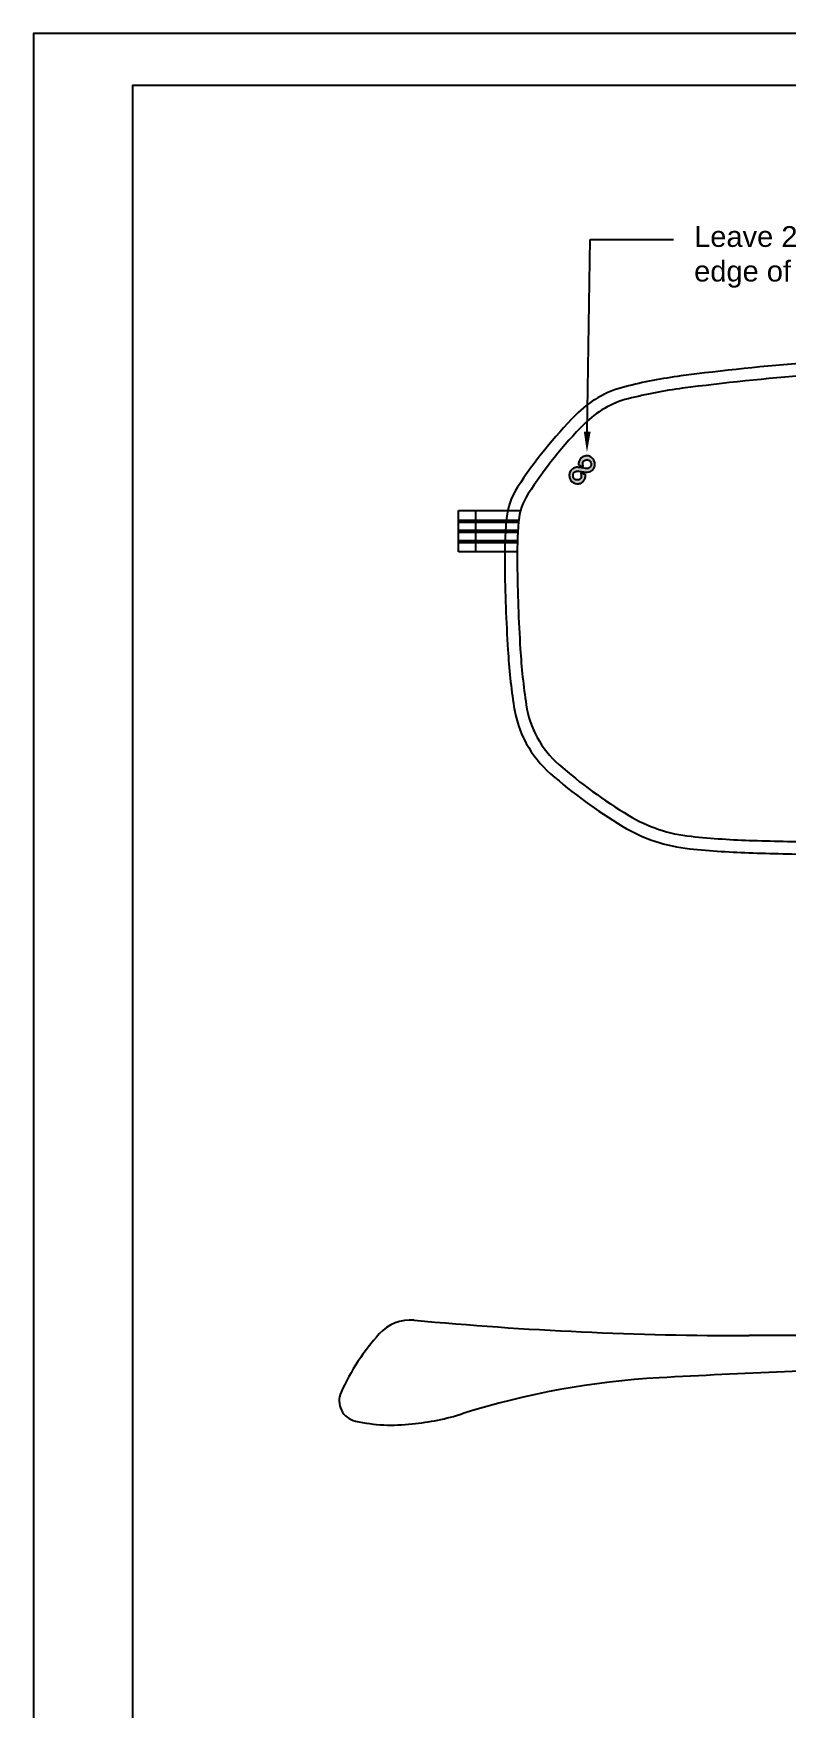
# Model space of a CAD drawing. Header units: millimetres. Extents: x 1233 to 2351, y 1180 to 1535.
# Drawn here: x 1232.9 to 1305.4, y 1373.6 to 1534.9 of the extents above; entities that cross this region are included whole.
import ezdxf
from ezdxf import colors
from ezdxf.entities.mleader import LeaderData, LeaderLine
from ezdxf.math import Vec2, Vec3

# ---------------------------------------------------------------- set-up
doc = ezdxf.new("R2010")
doc.units = ezdxf.units.MM
doc.layers.add('图层 1', color=7, linetype='Continuous')
doc.layers.add('绘图层', color=7, linetype='Continuous', lineweight=15)
doc.styles.get("Standard").update_dxf_attribs({"font": 'arial.ttf'})

msp = doc.modelspace()

# ---------------------------------------------------------------- hatches: boundary and pattern name
at = {"ltscale": 1000}
h = msp.add_hatch(color=0, dxfattribs=at)
h.dxf.hatch_style = 1
h.paths.add_polyline_path([(1285.41682, 1493.13086, 0.009200992), (1285.26982, 1493.14355, 0.034578922), (1285.17731, 1493.14342, 0.080860631), (1284.98482, 1493.09796, 0.0615555), (1284.79617, 1492.99088, 0.060960258), (1284.63726, 1492.83954, 0.075113595), (1284.53252, 1492.66405, 0.107407412), (1284.47392, 1492.33099, 0.103911807), (1284.55753, 1491.9993, 0.104789419), (1284.76665, 1491.73141), (1284.77834, 1491.72177, 0.105998102), (1285.06241, 1491.57819, 0.099430566), (1285.36443, 1491.56048, 0.098955361), (1285.65079, 1491.66078, 0.098091), (1285.87831, 1491.86427, 0.096106349), (1286.01309, 1492.14054, 0.027845832), (1286.05012, 1492.31722, 0.165175767), (1286.03378, 1492.40883, 0.187091822), (1285.96648, 1492.46518, 0.03752485), (1285.81219, 1492.50492), (1285.59772, 1492.5433), (1285.62337, 1492.36105, -0.070095681), (1285.62334, 1492.22456, -0.093403994), (1285.5837, 1492.10744, -0.094441604), (1285.50445, 1492.01354, -0.07294592), (1285.38912, 1491.94506, -0.087245771), (1285.29402, 1491.92418, -0.049283669), (1285.17579, 1491.93085, -0.04916132), (1285.06077, 1491.9606, -0.084660695), (1284.97512, 1492.00967, -0.107698329), (1284.90286, 1492.10143, -0.057785728), (1284.85497, 1492.23812, -0.056259185), (1284.83856, 1492.38776, -0.080747817), (1284.86035, 1492.5191, -0.024708318), (1284.89327, 1492.60277, -0.081897649), (1284.92597, 1492.65184, -0.07762072), (1284.97367, 1492.68922, -0.020736764), (1285.05998, 1492.73288, -0.058915101), (1285.15666, 1492.76375, -0.050945612), (1285.2628, 1492.77329, -0.032737984), (1285.40516, 1492.76221, -0.008825039), (1285.62885, 1492.72595, 0.026228042), (1286.08552, 1492.66813, 0.080367301), (1286.39535, 1492.69512, 0.10870549), (1286.62665, 1492.81083, 0.074386718), (1286.82581, 1493.02812, 0.134096321), (1286.94275, 1493.37314, 0.115691978), (1286.87777, 1493.75127, 0.113819924), (1286.64979, 1494.06581, 0.126576461), (1286.31528, 1494.23368, 0.084813795), (1286.07987, 1494.24406, 0.07171586), (1285.83928, 1494.17791, 0.072637037), (1285.62999, 1494.0477, 0.091631065), (1285.48567, 1493.87159, 0.040913413), (1285.43264, 1493.75346, 0.022950654), (1285.38696, 1493.60275, 0.019636585), (1285.35644, 1493.45892, 0.12511933), (1285.36229, 1493.38512, 0.20226179), (1285.37963, 1493.36563, 0.022027375), (1285.43616, 1493.3417, 0.024188929), (1285.50907, 1493.3185, 0.017226075), (1285.59265, 1493.29935), (1285.80797, 1493.25778), (1285.78489, 1493.44078, -0.074831952), (1285.78865, 1493.59836, -0.112410803), (1285.84164, 1493.72468, -0.114016507), (1285.94339, 1493.81441, -0.078542062), (1286.08892, 1493.8657, -0.168010779), (1286.35207, 1493.82571, -0.157558413), (1286.54261, 1493.63098, -0.15933647), (1286.58196, 1493.36335, -0.171660276), (1286.45345, 1493.13363, -0.072505256), (1286.34085, 1493.06051, -0.090273832), (1286.22019, 1493.02955, -0.052331959), (1286.05028, 1493.03524, -0.010347934), (1285.74903, 1493.08346, 0.009446164), (1285.58384, 1493.11021, 0.009285)])

# ---------------------------------------------------------------- linework, layer by layer
msp.add_lwpolyline([(1232.92024, 1237.92707), (1442.92024, 1237.92707), (1442.92024, 1534.92707), (1232.92024, 1534.92707)], close=True)
msp.add_lwpolyline([(1432.43806, 1242.92707), (1432.43806, 1529.92707), (1242.43806, 1529.92707), (1242.43806, 1242.92707)])
msp.add_lwpolyline([(1284.53252, 1492.66405, 0.107407), (1284.47392, 1492.33099, 0.103912), (1284.55753, 1491.9993, 0.10479), (1284.76665, 1491.73141, 0.111047), (1285.06241, 1491.57819, 0.099477), (1285.36457, 1491.5605, 0.098907), (1285.65079, 1491.66078, 0.098091), (1285.87831, 1491.86427, 0.096106), (1286.01309, 1492.14054, 0.027846), (1286.05012, 1492.31722, 0.165175), (1286.03379, 1492.40883, 0.187093), (1285.96648, 1492.46518, 0.037525), (1285.81219, 1492.50492), (1285.59772, 1492.5433), (1285.62337, 1492.36105, -0.070096), (1285.62334, 1492.22456, -0.09345), (1285.58367, 1492.10739, -0.094394), (1285.50445, 1492.01354, -0.072946), (1285.38912, 1491.94506, -0.087246), (1285.29402, 1491.92418, -0.04927), (1285.17582, 1491.93085, -0.049175), (1285.06077, 1491.9606, -0.08466), (1284.97512, 1492.00967, -0.107699), (1284.90286, 1492.10143, -0.057782), (1284.85497, 1492.23811, -0.056263), (1284.83856, 1492.38776, -0.080748), (1284.86035, 1492.5191, -0.024708), (1284.89327, 1492.60277, -0.081903), (1284.92597, 1492.65185, -0.077616), (1284.97367, 1492.68922, -0.020737), (1285.05998, 1492.73288, -0.058912), (1285.15665, 1492.76375, -0.050948), (1285.2628, 1492.77329, -0.032738), (1285.40516, 1492.76221, -0.008825), (1285.62885, 1492.72595, 0.026228), (1286.08552, 1492.66813, 0.080367), (1286.39534, 1492.69512, 0.108707), (1286.62665, 1492.81083, 0.074386), (1286.82581, 1493.02812, 0.134097), (1286.94275, 1493.37314, 0.1157), (1286.87776, 1493.7513, 0.11381), (1286.64979, 1494.0658, 0.126569), (1286.3153, 1494.23367, 0.084824), (1286.07987, 1494.24406, 0.071716), (1285.83928, 1494.17791, 0.072637), (1285.62999, 1494.0477, 0.091631), (1285.48567, 1493.87159, 0.040914), (1285.43264, 1493.75346, 0.02295), (1285.38696, 1493.60276, 0.019637), (1285.35644, 1493.45892, 0.125119), (1285.36229, 1493.38512, 0.202262), (1285.37963, 1493.36563, 0.022026), (1285.43616, 1493.3417, 0.02419), (1285.50907, 1493.3185, 0.017226), (1285.59265, 1493.29935), (1285.80797, 1493.25778), (1285.78489, 1493.44078, -0.074832), (1285.78865, 1493.59837, -0.112412), (1285.84164, 1493.72468, -0.114015), (1285.94339, 1493.81441, -0.078543), (1286.08892, 1493.8657, -0.167999), (1286.35205, 1493.82572, -0.157566), (1286.54261, 1493.63098, -0.159339), (1286.58196, 1493.36335, -0.17166), (1286.45345, 1493.13363, -0.072504), (1286.34085, 1493.06051, -0.090276), (1286.22019, 1493.02955, -0.052332), (1286.05028, 1493.03524, -0.010348), (1285.74903, 1493.08346, 0.009446), (1285.58384, 1493.11021, 0.009285), (1285.41682, 1493.13086, 0.009201), (1285.26982, 1493.14355, 0.034578), (1285.17731, 1493.14342, 0.080862), (1284.98482, 1493.09796, 0.061575), (1284.79612, 1492.99084, 0.060941), (1284.63726, 1492.83954, 0.075113)], format="xyb", close=True)
for centre, radius, start, end in [((1269.17097, 1407.00971), 4, 84.6997877, 138.0578898), ((1301.59434, 1756.50896), 347, 264.6997877, 270.0333518), ((1282.64164, 1394.90529), 22.1101, 138.0578898, 155.5626059), ((1305.90351, -5646.30955), 7055.81977, 89.935598993, 90.033351763), ((1297.39039, 1328.55979), 77, 93.1700944, 107.5027545), ((1340.44474, 551.19648), 855.55469, 91.55454538, 93.1700944), ((1264.33312, 1403.22482), 2, 155.5626059, 257.5390798), ((1267.38091, 1417.01704), 16.12496, 257.5390798, 277.0308343), ((1267.22037, 1424.23082), 23.31538, 275.252214, 287.5027545)]:
    msp.add_arc(centre, radius, start, end, dxfattribs=at)
at = {"layer": '图层 1'}
for p, q in [((1273.80639, 1484.99209), (1273.80639, 1488.99209)), ((1273.80639, 1488.99209), (1279.78749, 1488.99209)), ((1273.80639, 1488.06273), (1279.62377, 1488.06273)), ((1273.80639, 1487.86273), (1279.60086, 1487.86273)), ((1275.44993, 1488.99209), (1275.44993, 1484.99209)), ((1273.80639, 1487.08461), (1279.54605, 1487.08461)), ((1273.80639, 1486.88461), (1279.53421, 1486.88461)), ((1273.80639, 1486.10649), (1279.4966, 1486.10649)), ((1273.80639, 1485.90649), (1279.48909, 1485.90649)), ((1279.46607, 1484.99209), (1273.80639, 1484.99209))]:
    msp.add_line(p, q, dxfattribs=at)
for points in [[(1319.58566, 1503.84716, 0.026093858), (1295.22419, 1501.94145, 0.029837176), (1289.83055, 1500.90471, 0.136954176), (1285.07553, 1498.17096, 0.049986224), (1279.49113, 1491.22158, 0.125548525), (1278.40471, 1488.021, 0.022099062), (1278.26379, 1483.78569, 0.012844896), (1278.56469, 1475.5724, 0.021458828), (1279.14324, 1470.09414, 0.177617515), (1282.67443, 1463.6257, 0.044132021), (1289.57547, 1458.58006, 0.110302691), (1296.06444, 1456.40518, 0.018423556), (1302.12974, 1455.99918, 0.003492577), (1308.75431, 1455.84671, 0.006083584)], [(1319.61672, 1502.64756, 0.026093858), (1295.38004, 1500.75161, 0.029837176), (1290.12692, 1499.74188, 0.136954176), (1285.93131, 1497.32975, 0.049986224), (1280.49684, 1490.56693, 0.125548525), (1279.60111, 1487.92816, 0.022099062), (1279.46372, 1483.79881, 0.012844896), (1279.76236, 1475.64712, 0.021458828), (1280.3301, 1470.27125, 0.177617515), (1283.46527, 1464.52824, 0.044132021), (1290.19563, 1459.60738, 0.110302691), (1296.18863, 1457.59873, 0.018423556), (1302.16573, 1457.19864, 0.003490135), (1308.76892, 1457.04663, 0.006015902)]]:
    msp.add_lwpolyline(points, format="xyb", dxfattribs=at)

# ---------------------------------------------------------------- leaders
at = {"layer": '绘图层', "color": 7, "linetype": 'ByBlock', "lineweight": 9}
ml = msp.add_multileader_mtext('Standard', dxfattribs=at)
ml.set_content('{\\C256;Leave 2mm gap from the edge of lens}', color=7)
ml.set_leader_properties()
ml.build(insert=Vec2(0, 0))
ml.multileader.update_dxf_attribs({"arrow_head_size": 2})
ctx = ml.context
ctx.base_point, ctx.char_height, ctx.arrow_head_size, ctx.plane_origin = Vec3(1294.4917, 1515.07878), 2, 2, Vec3(1294.23404, 1494.58277)
notes = []
notes.append((ctx, [(1, (1, 1, 0), (1286.4917, 1515.07878), (1, 0), 8, [(0, [(1286.17316, 1494.58227)], 0, [])])]))
ctx.mtext.insert, ctx.mtext.width, ctx.mtext.flow_direction = Vec3(1296.4917, 1516.37277), 31.6480349, 5
for ctx, leaders in notes:
    for number, flags, end, landing, length, lines in leaders:
        leader = LeaderData()
        leader.index, (leader.has_last_leader_line, leader.has_dogleg_vector, leader.attachment_direction) = number, flags
        leader.last_leader_point, leader.dogleg_vector, leader.dogleg_length = Vec3(end), Vec3(landing), length
        for number, points, colour, breaks in lines:
            line = LeaderLine()
            line.index, line.vertices, line.color, line.breaks = number, Vec3.list(points), colors.encode_raw_color(colour), breaks
            leader.lines.append(line)
        ctx.leaders.append(leader)

doc.saveas('drawing.dxf')
